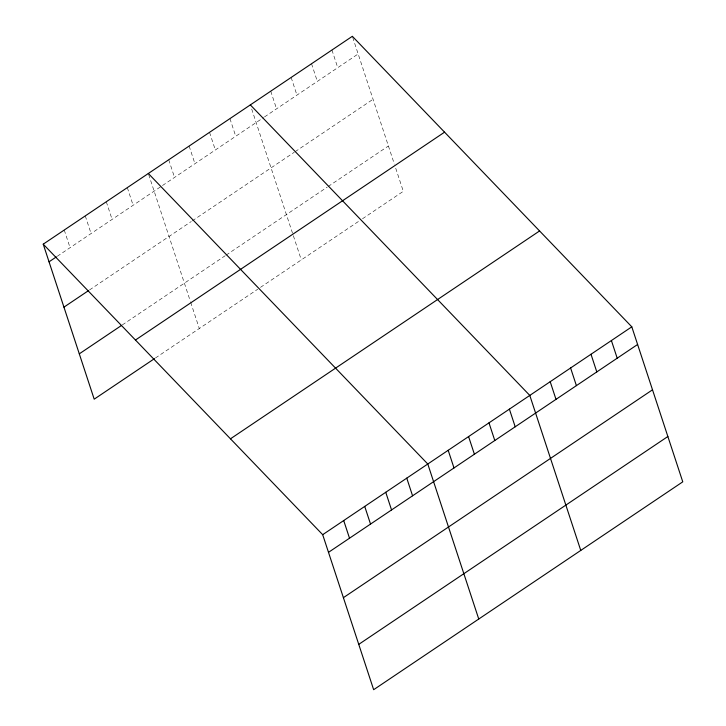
<?xml version="1.0" encoding="UTF-8"?>
<svg xmlns="http://www.w3.org/2000/svg" width="726" height="726" viewBox="0 0 726 726"><rect width="100%" height="100%" fill="white"/><g stroke="black" fill="none" stroke-linecap="round" stroke-linejoin="round"><path stroke-width="0.54" stroke-dasharray="3.63 2.72" d="M57.263 256.287L161.553 186.155M162.479 185.529L263.565 117.558M264.491 116.94L358.154 53.96M89.534 289.937L191.292 221.503M192.227 220.886L294.23 152.288M295.155 151.661L373.055 99.281M122.249 324.967L225.196 255.733M226.122 255.116L327.208 187.145M328.134 186.518L388.41 145.99M155.428 358L257.721 289.22M260.498 287.351L359.724 220.622M362.51 218.753L403.311 191.319L395.697 168.151M352.691 37.335L394.372 164.121M331.945 50.021L337.744 67.672M311.545 63.734L317.344 81.394M291.144 77.455L296.943 95.115M270.744 91.177L276.542 108.827M251.704 109.045L301.308 259.908M229.933 118.61L235.741 136.27M209.533 132.332L215.341 149.992M189.132 146.053L194.94 163.704M168.731 159.765L174.539 177.425M148.676 174.53L190.357 301.308M190.684 302.315L199.296 328.506M127.313 187.626L133.112 205.276M106.295 201.755L112.094 219.415M85.269 215.894L91.077 233.545M64.251 230.024L70.059 247.684"/><path stroke-width="1.09" d="M43.233 244.163L352.346 36.3L631.802 326.827L682.767 481.837L373.654 689.7L322.689 534.681L43.233 244.163L94.198 399.173L154.52 358.617M49.041 261.814L56.347 256.895M63.942 307.143L88.617 290.554M79.297 353.843L121.333 325.575M135.453 340.031L444.566 132.168M230.469 438.813L539.581 230.95M322.689 534.681L631.802 326.827M328.497 552.341L637.61 344.478M343.398 597.67L652.511 389.808M358.753 644.37L667.866 436.507M250.334 104.898L529.789 395.416L580.764 550.435M148.331 173.487L427.786 464.014L478.752 619.024M611.401 340.539L617.2 358.199M591 354.261L596.799 371.921M570.6 367.982L576.399 385.633M550.199 381.695L555.998 399.354M509.389 409.137L515.197 426.788M488.988 422.859L494.796 440.51M468.588 436.571L474.396 454.231M448.187 450.292L453.995 467.952M406.769 478.144L412.568 495.804M385.751 492.282L391.55 509.933M364.724 506.412L370.532 524.072M343.707 520.551L349.515 538.202"/></g></svg>
